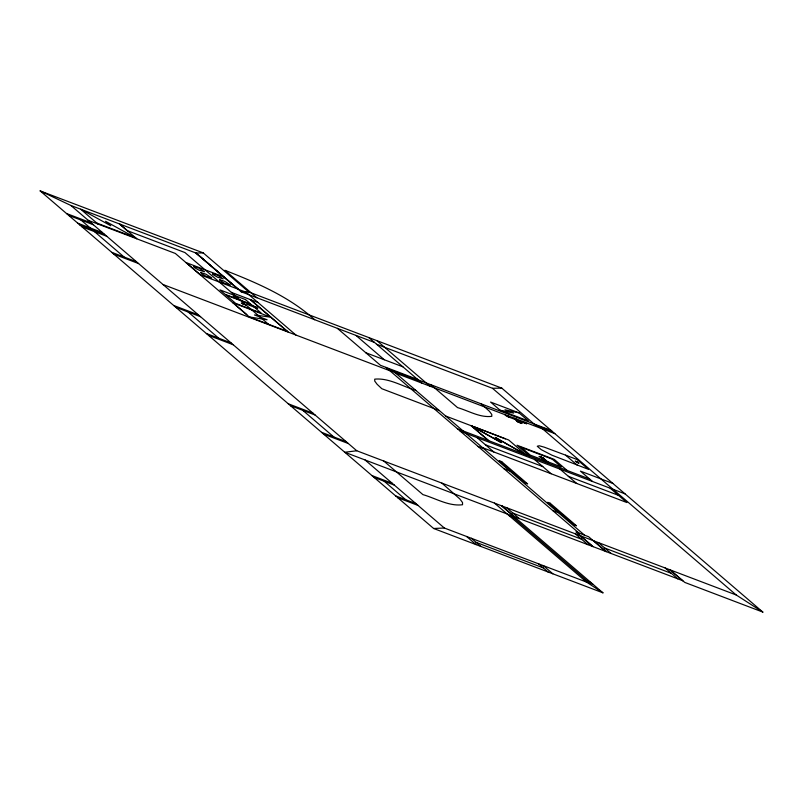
<?xml version="1.0" encoding="UTF-8"?>
<svg xmlns="http://www.w3.org/2000/svg" width="803" height="803" viewBox="0 0 803 803"><rect width="100%" height="100%" fill="white"/><g stroke="black" fill="none" stroke-linecap="round" stroke-linejoin="round"><path stroke-width="1.2" d="M246.099 305.05L241.322 303.062L245.748 304.738M237.969 298.074L233.181 296.076L237.618 297.762M670.164 569.879L684.798 582.426L762.85 612.097L736.241 594.993L356.773 450.764L344.778 452.26L682.851 580.76M433.62 528.484L444.36 528.023L586.481 582.045L602.953 592.845L433.62 528.484L40.15 190.903L203.239 252.895L248.749 291.941L501.785 388.12L762.85 612.097M40.15 190.903L70.895 205.478L196.002 253.035L203.239 252.895M376.597 344.246L492.48 388.291L501.785 388.12M238.34 289.291L196.002 253.035L241.151 291.77L248.749 291.941M88.21 220.333L175.335 253.457L249.352 316.964L267.098 319.755L254.441 314.947L270.792 317.205L232.81 302.771M500.118 410.243L513.649 413.113L504.967 409.811L519.029 412.872L528.575 421.063L500.118 410.243L490.573 402.062L519.029 412.872M96.812 223.053L135.617 237.808M66.498 213.508L91.181 222.893M68.656 215.365L93.349 224.75M223.646 276.854L186.055 262.571L200.348 274.827L245.979 292.192L295.916 335.042M77.811 223.214L102.493 232.589M79.969 225.061L104.661 234.446M82.127 226.918L106.819 236.303M241.151 291.77L374.519 342.459M231.334 292.372L258.004 302.51M111.768 252.343L136.45 261.728M113.926 254.2L138.618 263.585M365.766 352.708L402.895 366.82M417.55 379.407L380.461 365.305L337.38 328.367M418.142 379.889L551.099 430.428M419.296 380.883L387.447 368.778L395.738 373.164L554.853 433.64M552.263 431.422L535.179 424.928L492.48 388.291M249.352 316.964L287.474 331.468M163.019 284.523L389.656 370.665M515.777 419.698L506.663 416.235L504.906 414.729M517.483 420.35L526.668 423.843L524.901 422.328M516.319 420.17L518.035 420.822M415.753 390.328C402.393 386.373 388.883 377.771 374.73 379.146L374.74 381.094L377.109 384.276L381.826 388.722L439.351 410.584M173.689 305.471L198.381 314.856M565.603 455.16L576.986 459.487L588.519 469.374L551.932 455.191L541.232 449.64L537.247 446.227L539.255 445.775L544.293 447.181L565.603 455.16L577.136 465.047M175.847 307.328L200.539 316.713M445.866 416.105L471.09 425.69L488.385 440.536M471.401 425.811L508.66 439.974L525.965 454.819L495.511 437.595L501.333 442.594L471.401 425.811L488.696 440.656M612.93 483.466L580.408 471.11L592.534 481.509M541.272 457.037C538 456.114 545.066 459.366 542.115 457.439M457.359 428.752L589.653 479.03M206.361 333.506L231.053 342.891M208.529 335.363L233.211 344.748M460.239 431.221L625.045 493.865M485.434 444.792L542.788 466.593M568.343 476.299L618.551 495.381M482.613 447.703L626.892 502.537L610.21 488.224M477.936 446.408L483.637 448.576M503.913 468.691L509.604 470.859M288.307 403.809L312.999 413.194M290.465 405.666L315.157 415.051M552.574 510.447L558.276 512.615M321.521 432.305L346.203 441.69M323.679 434.162L348.372 443.547M512.987 513.167L581.613 539.245M604.669 548.017L671.469 573.402M509.383 515.897L516.349 518.547M371.919 475.557L392.175 483.255M374.088 477.414L394.343 485.112M395.608 495.883L415.874 503.581M397.776 497.73L418.032 505.428M584.012 579.927L590.968 582.566M586.17 581.774L593.136 584.423M476.099 542.356L543.32 567.912M135.707 237.879L105.574 221.307L110.764 225.753L80.661 209.202L97.966 224.047M470.97 425.6L501.002 442.453L495.11 437.394L525.513 454.578M540.278 426.865L736.241 594.993M522.753 421.515L524.58 423.051M515.727 418.845L521.99 423.502L516.6 421.234L521.689 423.151C517.564 422.478 516.751 420.772 514.02 418.192M506.924 415.492L508.68 417.008M567.169 470.478L554.231 459.376L517.042 445.233L529.97 456.335M560.002 469.143L576.695 483.466M481.148 403.839L489.489 411.357L491.777 414.458L491.787 416.335C480.023 417.881 468.651 410.815 457.539 407.593L430.9 384.737M669.873 569.769L682.56 580.649M665.125 567.962L677.812 578.853M534.447 459.436L551.149 473.76M505.408 438.91L474.232 426.825L474.724 427.246M376.888 340.643L429.956 386.173M368.828 337.581L421.896 383.101M417.289 379.307L418.965 380.742M477.082 437.625L493.775 451.948M598.325 542.567L611.013 553.458M355.95 335.423L384.326 359.764M593.578 540.77L606.265 551.651M605.813 551.48L588.609 536.725L575.952 531.917L593.146 546.662M395.738 373.164L584.604 535.2M385.972 367.403L578.903 533.031M580.017 535.611L592.704 546.492M575.269 533.804L587.957 544.695M314.676 319.714C289.05 296.518 256.679 282.746 224.87 270.28L256.89 297.752M506.643 507.727L519.32 518.608M501.895 505.92L514.572 516.801M501.423 505.739L602.953 592.845M512.866 517.222L587.485 581.242M494.457 503.09L586.481 582.045M250.325 299.589L288.317 332.151M196.002 253.035L238.15 289.21M250.406 299.629L287.354 331.408M268.483 324.251L184.961 252.574L127.286 230.652L119.476 223.957L136.791 238.802M543.32 565.633L552.825 573.794M538.572 563.836L548.078 571.987M235.821 305.23L246.792 314.646M441.891 483.115L459.878 498.974L462.528 502.558L462.538 504.736C448.937 506.522 435.778 498.342 422.92 494.618L383.754 461.012M471.341 538.281L480.856 546.441M466.593 536.474L476.109 544.635M70.895 205.478L356.773 450.764M365.034 459.958L444.36 528.023M81.003 220.052L90.147 227.901M94.473 231.615L124.114 257.04M188.193 312.026L218.707 338.204M302.811 410.363L333.867 437.003M384.215 481.258L405.746 499.727M236.945 297.642L234.205 296.508L236.945 297.642M245.076 304.618L242.345 303.484L245.076 304.618M544.022 458.443L539.235 456.455L544.022 458.443M212.514 273.532L212.885 274.556L217.884 277.366L223.284 278.832L217.573 275.218L212.514 273.532M219.691 279.685L220.062 280.719L225.061 283.519L230.471 284.995L224.75 281.371L219.691 279.685M193.754 266.395L194.125 267.429L199.124 270.23L204.534 271.705L198.813 268.082L193.754 266.395M200.931 272.558L201.302 273.582L206.301 276.393L211.711 277.858L206 274.245L200.931 272.558M508.6 416.476L507.817 416.265L508.6 416.476M523.646 422.278L522.522 421.766L523.646 422.278M245.527 299.599L219.972 289.893L225.211 294.39L250.767 304.106L245.527 299.599M251.5 304.759L225.944 295.042L235.66 303.373L261.206 313.09L251.5 304.759M256.037 306.977L247.173 303.614L248.9 305.1L257.763 308.462L256.037 306.977M577.106 461.845L575.189 461.123L578.933 463.421L577.106 461.845M552.273 459.175L521.277 447.391L530.281 455.11L561.277 466.894L552.273 459.175M545.317 459.728L541.523 458.282L545.558 461.745L549.352 463.19L545.317 459.728M501.684 461.645L499.155 460.681L525.122 482.964L527.651 483.918L501.684 461.645M550.185 503.25L547.656 502.287L573.964 524.861L576.494 525.824L550.185 503.25"/></g></svg>
